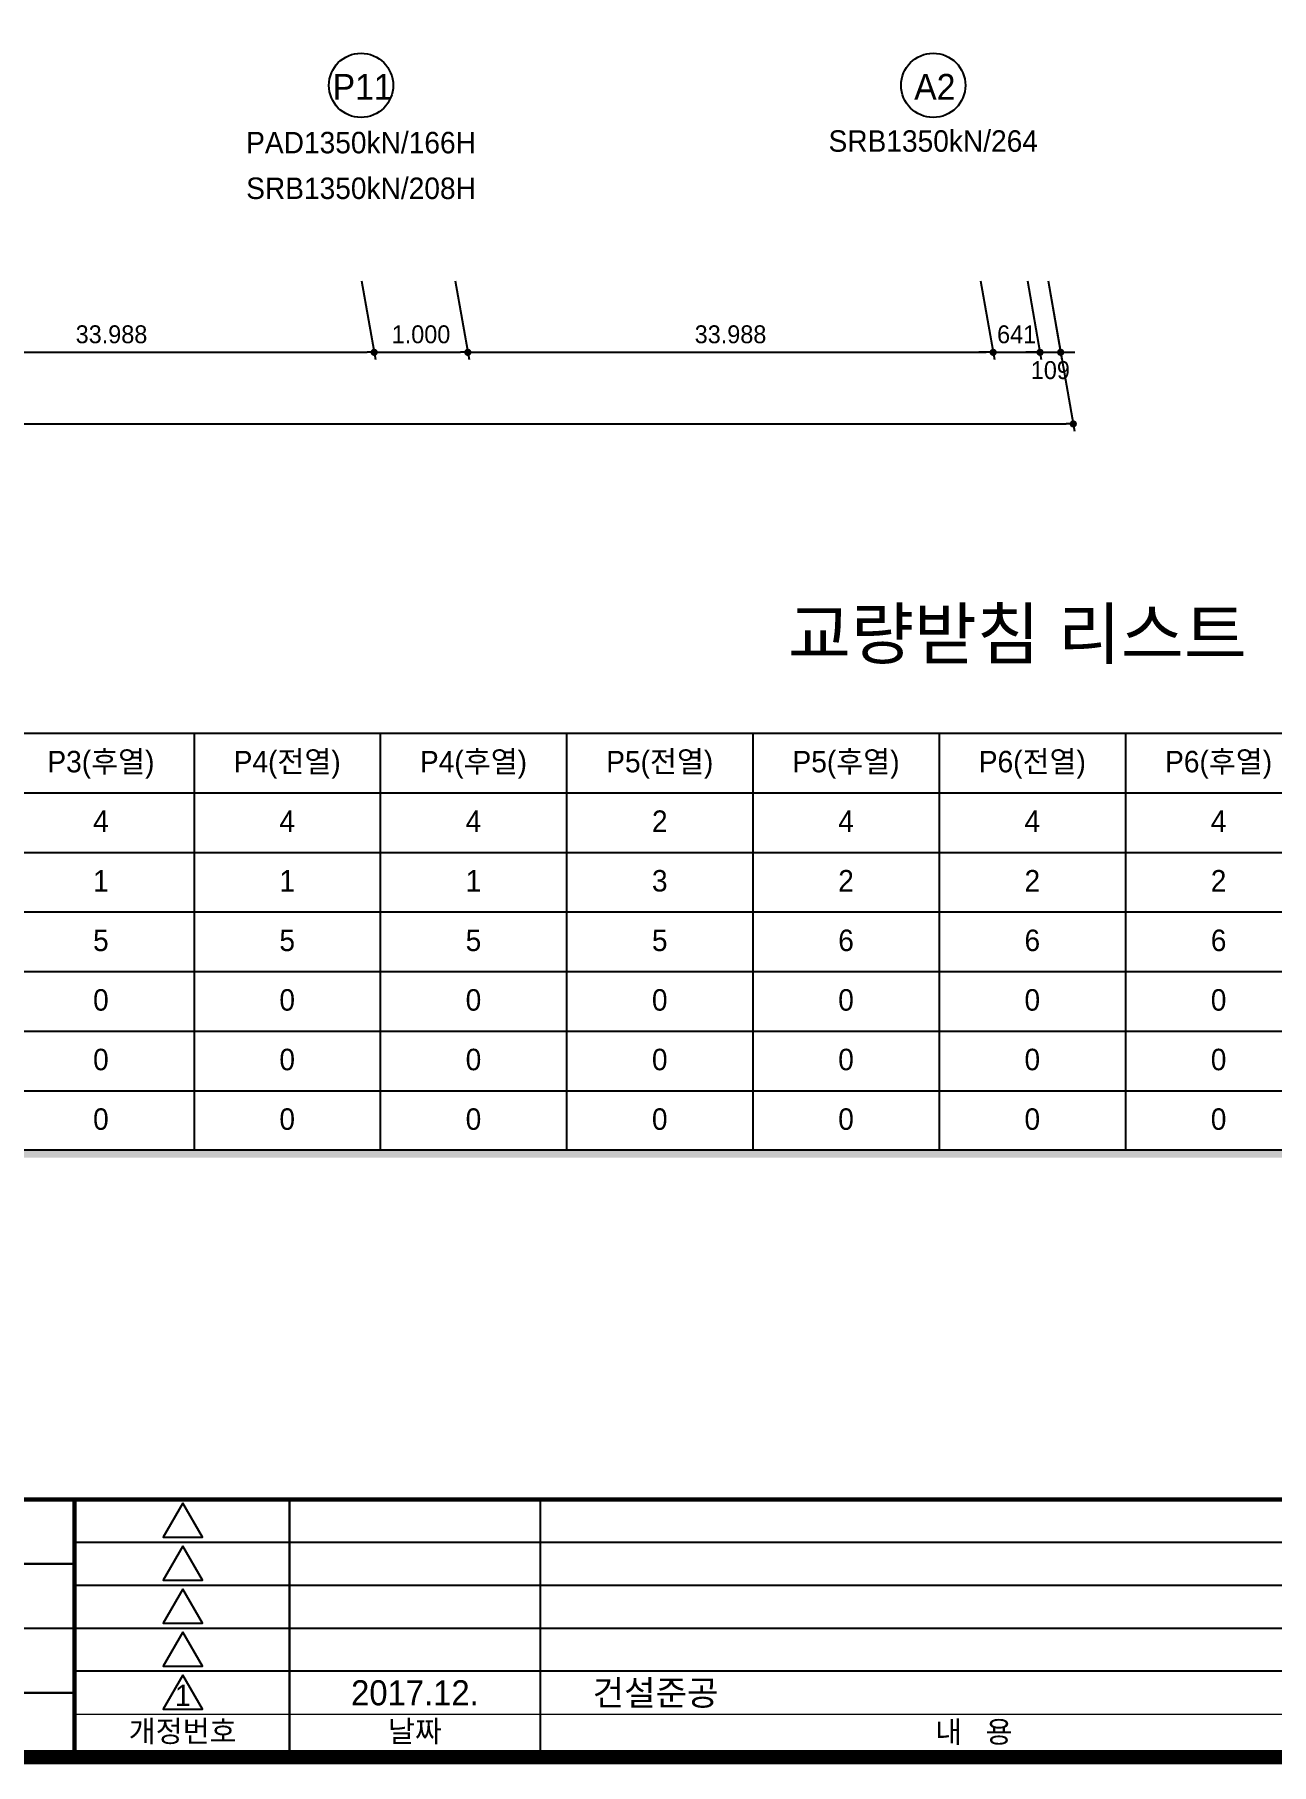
# Model space of a CAD drawing. Header units: feet. Extents: x 0 to 841000, y 0 to 594000.
# Drawn here: x 289418 to 462039, y 19000 to 260548 of the extents above; entities that cross this region are included whole.
import ezdxf
from ezdxf.enums import TextEntityAlignment as Align

# ---------------------------------------------------------------- set-up
doc = ezdxf.new("R2010")
doc.units = ezdxf.units.FT
doc.header["$LTSCALE"] = 150
doc.header["$MEASUREMENT"] = 0
for name, color, linetype in [('CS-DIMS', 1, 'CONTINUOUS'), ('CS-TABL-LIN2', 1, 'CONTINUOUS'), ('CS-TEXT', 3, 'CONTINUOUS'), ('CX-BORD', 3, 'CONTINUOUS'), ('CX-BORD-LIN1', 4, 'CONTINUOUS'), ('CX-BORD-LIN2', 3, 'CONTINUOUS'), ('CX-BORD-TEX2', 7, 'CONTINUOUS'), ('CX-BORD-TEX3', 6, 'CONTINUOUS'), ('CZ-TEX1', 6, 'CONTINUOUS')]:
    doc.layers.add(name, color=color, linetype=linetype)
doc.styles.add('A_STANDARD', font='')
doc.styles.add('TB_TEXT', font='')
doc.styles.add('TB_WBTXT', font='')
doc.styles.add('TB_WMTXT', font='')
doc.styles.get('A_STANDARD').set_extended_font_data('Dotum')
doc.styles.get('TB_TEXT').set_extended_font_data('Dotum')
doc.styles.get('TB_WBTXT').set_extended_font_data('Dotum')
doc.styles.get('TB_WMTXT').set_extended_font_data('DotumChe')

# ---------------------------------------------------------------- blocks, each defined once
blk = doc.blocks.new('CXBLKA1-KHCA')
at = {"layer": 'CX-BORD-LIN1', "const_width": 2}
blk.add_lwpolyline([(796, -2.2737e-12), (0, 0), (0, 553.9999999999997), (795.9999999999997, 553.9999999999997)], close=True, dxfattribs=at)
at = {"layer": 'CX-BORD-LIN1'}
for points, const_width in [([(796, 36.00000000000115), (0, 35.99999999999885)], 0.6), ([(270, 3.326e-13), (270, 35.99999999999962)], 0.6), ([(300, 3.908e-13), (300, 35.99999999999972)], 0.3), ([(335, 3.776e-13), (335, 35.99999999999982)], 0.3), ([(558, 6.000000000000253), (270, 5.9999999999993)], 0.2)]:
    blk.add_lwpolyline(points, dxfattribs=dict(at, const_width=const_width))
for points in [[(285.0839848587444, 35.46565633293682), (282.3404163795552, 30.71365633293679), (287.8275533379334, 30.71365633293679)], [(285.0839848587444, 29.46565633293667), (282.3404163795552, 24.71365633293661), (287.8275533379334, 24.71365633293661)], [(285.0839848587444, 23.46565633293667), (282.3404163795552, 18.71365633293661), (287.8275533379334, 18.71365633293661)], [(285.0839848587444, 17.46565633293666), (282.3404163795552, 12.71365633293662), (287.8275533379334, 12.71365633293662)], [(285.0839848587444, 11.46565633293667), (282.3404163795552, 6.713656332936617), (287.8275533379334, 6.713656332936617)]]:
    blk.add_lwpolyline(points, close=True, dxfattribs=at)
at = {"layer": 'CX-BORD-LIN2'}
blk.add_line((558, 30.00000000000032), (270, 29.99999999999947), dxfattribs=at)
at = {"layer": 'CX-BORD-LIN2', "const_width": 0.3}
for points in [[(270, 26.99999999999945), (130, 26.99999999999923)], [(270, 17.99999999999944), (130, 17.99999999999922)], [(270, 8.999999999999446), (130, 8.999999999999226)]]:
    blk.add_lwpolyline(points, dxfattribs=at)
at = {"layer": 'CX-BORD-LIN2'}
for points in [[(558, 24.00000000000025), (270, 23.9999999999993)], [(558, 18.00000000000135), (270, 18.00000000000041)], [(558, 12.00000000000136), (270, 12.00000000000041)]]:
    blk.add_lwpolyline(points, dxfattribs=at)
at = {"layer": 'CX-BORD-LIN1', "style": 'TB_TEXT'}
for tag, height, p in [('TR_RNUM5', 3, (285.1051166181959, 32.63656332936301)), ('TR_RDAT5', 3.5, (317.5, 33.00000000000011)), ('TR_DGN5', 3.5, (451.1184542177598, 33.0000000000001)), ('TR_CHK5', 3.5, (491.1184542177598, 33.0000000000001)), ('TR_APP5', 3.5, (531.1184542177597, 33.00000000000032)), ('TR_RNUM4', 3, (285.1051166181959, 26.63656332936284)), ('TR_RDAT4', 3.5, (317.5, 26.99999999999994)), ('TR_DGN4', 3.5, (451.1184542177598, 26.99999999999993)), ('TR_CHK4', 3.5, (491.1184542177598, 26.99999999999993)), ('TR_APP4', 3.5, (531.1184542177597, 27.00000000000015)), ('TR_RNUM3', 3, (285.1051166181959, 20.63656332936395)), ('TR_RDAT3', 3.5, (317.5, 21.00000000000105)), ('TR_DGN3', 3.5, (451.1184542177598, 21.00000000000104)), ('TR_CHK3', 3.5, (491.1184542177598, 21.00000000000104)), ('TR_APP3', 3.5, (531.1184542177597, 21.00000000000126)), ('TR_RNUM2', 3, (285.1051166181959, 14.63656332936395)), ('TR_RDAT2', 3.5, (317.5, 15.00000000000105)), ('TR_DGN2', 3.5, (451.1184542177598, 15.00000000000103)), ('TR_CHK2', 3.5, (491.1184542177598, 15.00000000000103)), ('TR_APP2', 3.5, (531.1184542177597, 15.00000000000126)), ('TR_RNUM1', 3, (285.1051166181959, 8.636563329362843)), ('TR_RDAT1', 3.5, (317.5, 8.999999999999943)), ('TR_DGN1', 3.5, (451.1184542177598, 8.999999999999929)), ('TR_CHK1', 3.5, (491.1184542177598, 8.999999999999929)), ('TR_APP1', 3.5, (531.1184542177597, 9.000000000000156))]:
    blk.add_attdef(tag, text='', height=height, dxfattribs=at).set_placement(p, align=Align.MIDDLE_CENTER)
for tag, p in [('TR_RCON5', (342.3033138082338, 33.00000000000011)), ('TR_RCON4', (342.3033138082338, 26.99999999999994)), ('TR_RCON3', (342.3033138082338, 21.00000000000105)), ('TR_RCON2', (342.3033138082338, 15.00000000000105)), ('TR_RCON1', (342.3033138082338, 8.999999999999943))]:
    blk.add_attdef(tag, text='', height=3.5, dxfattribs=at).set_placement(p, align=Align.MIDDLE_LEFT)
at = {"layer": 'CX-BORD-LIN2', "style": 'TB_TEXT'}
blk.add_attdef('TD_VERSION', text='', height=3, rotation=90, dxfattribs=at).set_placement((800.499999405456, 48.01489921212271), align=Align.MIDDLE_CENTER)
at = {"layer": 'CX-BORD-TEX2', "style": 'TB_WMTXT'}
for tag, height, p in [('TB_CNAME', 5, (15.34476638720093, 531.8324131479244)), ('TB_CSCOP', 4, (16.63456755316178, 523.8324131479244))]:
    blk.add_attdef(tag, text='', height=height, dxfattribs=at).set_placement(p, align=Align.BOTTOM_LEFT)
at = {"layer": 'CX-BORD-TEX2', "style": 'TB_WBTXT'}
for tag, height, p in [('TB_MTITIL', 10, (397.9999999999998, 533.3264135606181)), ('TB_STITL', 7, (397.9999999999998, 518.326413560618))]:
    blk.add_attdef(tag, text='', height=height, dxfattribs=at).set_placement(p, align=Align.MIDDLE_CENTER)
at = {"layer": 'CX-BORD-TEX3', "style": 'TB_TEXT'}
for s, p in [('개정번호', (285.081636885472, 3.662000000000261)), ('날짜', (317.5, 3.662000000000261)), ('내   용', (395.5, 3.584115170363833))]:
    blk.add_text(s, height=3, dxfattribs=at).set_placement(p, align=Align.MIDDLE)
for tag, height, p in [('TD_LNDST', 4.5, (215, 31.49999999999946)), ('TD_DSECT', 4.5, (605.4999999999999, 31.50000000000056)), ('TD_DDIST', 4.5, (654.4999999999999, 31.5000000000007)), ('TD_DNAME_TOP', 4.5, (755, 27.95701132476691)), ('TD_DCOMP', 4.5, (215.0000000000001, 22.58754437093034)), ('TD_CSECT', 4.5, (605.4999999999999, 22.50000000000055)), ('TD_CDIST', 4.5, (654.4999999999999, 22.50000000000063)), ('TD_DNAME_MAIN', 4.5, (755, 21.47309584254916)), ('TD_CCOMP', 4.5, (215.0000000000001, 13.59273296473088)), ('TD_HSCAL', 4.5, (620.8841087955549, 13.74838269424776)), ('TD_VSCAL', 4.5, (656.8614607241562, 13.74838269424776)), ('TD_DNAME_BOT', 3, (755, 15.24894304459829)), ('TD_CNAME', 5, (65, 7.595640316786879)), ('TD_FIELD', 4.5, (180, 5.125020286179691)), ('TD_CSTEP', 4.5, (250.7440000000002, 5.125020286179208)), ('TD_DWGNO', 4.5, (755, 5.001673382306535)), ('TD_DWGCODE', 4.5, (637, 4.790803741701227))]:
    blk.add_attdef(tag, text='', height=height, dxfattribs=at).set_placement(p, align=Align.MIDDLE_CENTER)

msp = doc.modelspace()

# ---------------------------------------------------------------- linework, layer by layer
at = {"layer": 'CS-DIMS', "color": 1}
for p, q in [((335048.7547896064, 226180.3627218071), (336988.3515773996, 215180.3627218071)), ((335048.7547896064, 226180.3627218071), (336988.3515773996, 215180.3627218071)), ((348119.154789821, 226180.3627218071), (350058.7515776142, 215180.3627218071)), ((348119.154789821, 226180.3627218071), (350058.7515776142, 215180.3627218071)), ((421448.7547896096, 226180.3627218071), (423388.3515774027, 215180.3627218071)), ((421448.7547896096, 226180.3627218071), (423388.3515774027, 215180.3627218071)), ((427983.9547897115, 226180.3627218071), (429923.5515775046, 215180.3627218071)), ((427983.9547897115, 226180.3627218071), (429923.5515775046, 215180.3627218071)), ((430863.9547897137, 226180.3627218071), (432803.5515775068, 215180.3627218071)), ((430863.9547897137, 226180.3627218071), (434566.8213845915, 205180.3627218071)), ((264482.4245969056, 216180.3627218072), (335812.0245966911, 216180.3627218072)), ((337812.0245966911, 216180.3627218072), (348882.4245969057, 216180.3627218072)), ((350882.4245969057, 216180.3627218072), (422212.0245966943, 216180.3627218072)), ((422212.0245966943, 216180.3627218072), (421212.0245966942, 216180.3627218072)), ((423212.0245966942, 216180.3627218072), (429747.2245967961, 216180.3627218072)), ((428747.2245967961, 216180.3627218072), (427747.2245967961, 216180.3627218072)), ((429747.2245967961, 216180.3627218072), (432627.2245967984, 216180.3627218072)), ((430747.2245967961, 216180.3627218072), (431747.2245967961, 216180.3627218072)), ((433627.2245967983, 216180.3627218072), (434627.2245967983, 216180.3627218072)), ((85910.49440388299, 206180.3627218071), (433390.4944038829, 206180.3627218071))]:
    msp.add_line(p, q, dxfattribs=at)
at = {"layer": 'CS-DIMS'}
for p, q in [((336812.0245966911, 216180.3627218072), (335812.0245966911, 216180.3627218072)), ((336812.0245966911, 216180.3627218072), (337812.0245966911, 216180.3627218072)), ((349882.4245969057, 216180.3627218072), (348882.4245969057, 216180.3627218072)), ((349882.4245969057, 216180.3627218072), (350882.4245969057, 216180.3627218072)), ((423212.0245966942, 216180.3627218072), (422212.0245966943, 216180.3627218072)), ((423212.0245966942, 216180.3627218072), (422212.0245966943, 216180.3627218072)), ((429747.2245967961, 216180.3627218072), (428747.2245967961, 216180.3627218072)), ((429747.2245967961, 216180.3627218072), (430747.2245967961, 216180.3627218072)), ((432627.2245967984, 216180.3627218072), (433627.2245967983, 216180.3627218072)), ((434390.4944038829, 206180.3627218071), (433390.4944038829, 206180.3627218071))]:
    msp.add_line(p, q, dxfattribs=at)
at = {"layer": 'CS-DIMS', "const_width": 500}
for points in [[(337062.0245966911, 216180.3627218072, 1), (336562.0245966911, 216180.3627218072, 1)], [(336562.0245966911, 216180.3627218072, 1), (337062.0245966911, 216180.3627218072, 1)], [(350132.4245969057, 216180.3627218072, 1), (349632.4245969057, 216180.3627218072, 1)], [(349632.4245969057, 216180.3627218072, 1), (350132.4245969057, 216180.3627218072, 1)], [(422962.0245966943, 216180.3627218072, 1), (423462.0245966943, 216180.3627218072, 1)], [(422962.0245966943, 216180.3627218072, 1), (423462.0245966943, 216180.3627218072, 1)], [(429497.2245967961, 216180.3627218072, 1), (429997.2245967961, 216180.3627218072, 1)], [(429997.2245967961, 216180.3627218072, 1), (429497.2245967961, 216180.3627218072, 1)], [(432877.2245967984, 216180.3627218072, 1), (432377.2245967983, 216180.3627218072, 1)], [(434140.4944038829, 206180.3627218071, 1), (434640.4944038829, 206180.3627218071, 1)]]:
    msp.add_lwpolyline(points, format="xyb", close=True, dxfattribs=at)
at = {"layer": 'CS-DIMS', "color": 7}
for centre in [(334977.228928593, 253461.541047915), (414842.0289284857, 253461.541047915)]:
    msp.add_circle(centre, 4486.033071899727, dxfattribs=at)
at = {"layer": 'CS-TABL-LIN2'}
for p, q in [((311670.4956760975, 162991.1139570996), (311670.4956760975, 154671.1139570996)), ((337670.4956761012, 162991.1139570996), (337670.4956761012, 154671.1139570996)), ((363670.4956761012, 162991.1139570996), (363670.4956761012, 154671.1139570996)), ((389670.4956761012, 162991.1139570996), (389670.4956761012, 154671.1139570996)), ((415670.4956761012, 162991.1139570996), (415670.4956761012, 154671.1139570996)), ((441670.4956761011, 162991.1139570996), (441670.4956761011, 154671.1139570996)), ((72470.49567609768, 154671.1139570996), (779670.4956761011, 154671.1139570996)), ((72470.49567609768, 154671.1139570996), (779670.4956761011, 154671.1139570996)), ((311670.4956760975, 154671.1139570996), (311670.4956760975, 104751.1139570996)), ((337670.4956761012, 154671.1139570996), (337670.4956761012, 104751.1139570996)), ((363670.4956761012, 154671.1139570996), (363670.4956761012, 104751.1139570996)), ((389670.4956761012, 154671.1139570996), (389670.4956761012, 104751.1139570996)), ((415670.4956761012, 154671.1139570996), (415670.4956761012, 104751.1139570996)), ((441670.4956761011, 154671.1139570996), (441670.4956761011, 104751.1139570996)), ((93270.49567609768, 146351.1139570996), (779670.4956761011, 146351.1139570996)), ((93270.49567609768, 138031.1139570996), (779670.4956761011, 138031.1139570996)), ((93270.49567609768, 138031.1139570996), (779670.4956761011, 138031.1139570996)), ((72470.49567609768, 129711.1139570996), (779670.4956761011, 129711.1139570996)), ((93270.49567609768, 121391.1139570996), (779670.4956761011, 121391.1139570996)), ((93270.49567609768, 113071.1139570996), (779670.4956761011, 113071.1139570996))]:
    msp.add_line(p, q, dxfattribs=at)
msp.add_lwpolyline([(72470.49567609768, 154671.1139570996), (72470.49567609768, 162991.1139570996), (779670.4956761011, 162991.1139570996), (779670.4956761011, 104751.1139570996), (72470.49567609768, 104751.1139570996), (72470.49567609768, 154671.1139570996)], dxfattribs=at)
msp.add_solid([(73510.49567609768, 104751.1139570996), (780710.4956761013, 104751.1139570996), (73510.49567609768, 103711.1139570996), (780710.4956761013, 103711.1139570996)], dxfattribs=at)

# ---------------------------------------------------------------- block references
at = {"layer": 'CX-BORD'}
ref = msp.add_blockref('CXBLKA1-KHCA', (25000, 20000.00043027103), dxfattribs=dict(at, xscale=1000, yscale=1000, zscale=1000))
ref.add_attrib('TR_RNUM1', '1', dxfattribs={"layer": 'CX-BORD-LIN1', "height": 3000.000024468748, "rotation": 5.336085299999999e-09, "style": 'TB_TEXT'}).set_placement((310105.1189434901, 28636.56383287162), align=Align.MIDDLE_CENTER)
ref.add_attrib('TR_RDAT1', '2017.12.', dxfattribs={"layer": 'CX-BORD-LIN1', "height": 3500.000028546872, "rotation": 5.336085299999999e-09, "style": 'TB_TEXT'}).set_placement((342500.0025895239, 29000.00050682574), align=Align.MIDDLE_CENTER)
ref.add_attrib('TR_RCON1', '건설준공', dxfattribs={"layer": 'CX-BORD-LIN1', "height": 3500.000028546872, "rotation": 5.336085299999999e-09, "style": 'TB_TEXT'}).set_placement((367303.3166000247, 29000.00050701201), align=Align.MIDDLE_LEFT)

# ---------------------------------------------------------------- texts
at = {"layer": 'CS-DIMS', "color": 3, "char_height": 2500, "attachment_point": 5, "style": 'TB_TEXT'}
for s, insert in [('\\A1;33.988', (300147.2245967984, 218682.0271692106)), ('\\A1;1.000', (343347.2245967984, 218682.0271692106)), ('\\A1;33.988', (386547.2245968, 218682.0271692106)), ('\\A1;641', (426479.6245967452, 218682.0271692106)), ('\\A1;109', (431187.2245967973, 213678.6982744037))]:
    msp.add_mtext(s, dxfattribs=dict(at, insert=insert))
at = {"layer": 'CS-TEXT', "color": 7, "style": 'A_STANDARD'}
for s, height, p in [('P11', 3600, (335198.6655679616, 253256.0055074833)), ('A2', 3600, (415063.4655676754, 253256.0055074833)), ('PAD1350kN/166H', 3000, (334977.228928593, 245466.1645725809)), ('SRB1350kN/264', 3000, (414842.0289284857, 245686.8781905316)), ('SRB1350kN/208H', 3000, (334977.228928593, 239086.8781905315))]:
    msp.add_text(s, height=height, dxfattribs=at).set_placement(p, align=Align.MIDDLE_CENTER)
for s, p in [('P3(후열)', (298670.4956760975, 157531.1139570996)), ('P4(전열)', (324670.4956761012, 157531.1139570996)), ('P4(후열)', (350670.4956761012, 157531.1139570996)), ('P5(전열)', (376670.4956761012, 157531.1139570996)), ('P5(후열)', (402670.4956761012, 157531.1139570996)), ('P6(전열)', (428670.4956761012, 157531.1139570996)), ('P6(후열)', (454670.4956761011, 157531.1139570996)), ('4', (298670.4956760975, 149211.1139570996)), ('4', (324670.4956760975, 149211.1139570996)), ('4', (350670.4956761012, 149211.1139570996)), ('2', (376670.4956761012, 149211.1139570996)), ('4', (402670.4956761012, 149211.1139570996)), ('4', (428670.4956761012, 149211.1139570996)), ('4', (454670.4956761011, 149211.1139570996)), ('1', (298670.4956760975, 140891.1139570996)), ('1', (324670.4956760975, 140891.1139570996)), ('1', (350670.4956761012, 140891.1139570996)), ('3', (376670.4956761012, 140891.1139570996)), ('2', (402670.4956761012, 140891.1139570996)), ('2', (428670.4956761012, 140891.1139570996)), ('2', (454670.4956761011, 140891.1139570996)), ('5', (298670.4956760975, 132571.1139570996)), ('5', (324670.4956761012, 132571.1139571005)), ('5', (350670.4956761012, 132571.1139571005)), ('5', (376670.4956761012, 132571.1139570996)), ('6', (402670.4956761012, 132571.1139570996)), ('6', (428670.4956761012, 132571.1139570996)), ('6', (454670.4956761011, 132571.1139570996)), ('0', (298670.4956760975, 124251.1139570996)), ('0', (324670.4956761012, 124251.1139571006)), ('0', (350670.4956761012, 124251.1139571006)), ('0', (376670.4956761012, 124251.1139570996)), ('0', (402670.4956761012, 124251.1139570996)), ('0', (428670.4956761012, 124251.1139570996)), ('0', (454670.4956761011, 124251.1139570996)), ('0', (298670.4956760975, 115931.1139570996)), ('0', (324670.4956761012, 115931.1139571005)), ('0', (350670.4956761012, 115931.1139571005)), ('0', (376670.4956761012, 115931.1139570996)), ('0', (402670.4956761012, 115931.1139570996)), ('0', (428670.4956761012, 115931.1139570996)), ('0', (454670.4956761011, 115931.1139570996)), ('0', (298670.4956760975, 107611.1139570996)), ('0', (324670.4956761012, 107611.1139571005)), ('0', (350670.4956761012, 107611.1139571005)), ('0', (376670.4956761012, 107611.1139570996)), ('0', (402670.4956761012, 107611.1139570996)), ('0', (428670.4956761012, 107611.1139570996)), ('0', (454670.4956761011, 107611.1139570996))]:
    msp.add_text(s, height=3000, dxfattribs=at).set_placement(p, align=Align.CENTER)
at = {"layer": 'CZ-TEX1', "style": 'A_STANDARD'}
msp.add_text('교량받침 리스트', height=7000, dxfattribs=at).set_placement((426590.4956761011, 173391.1139570996), align=Align.CENTER)

doc.saveas('drawing.dxf')
